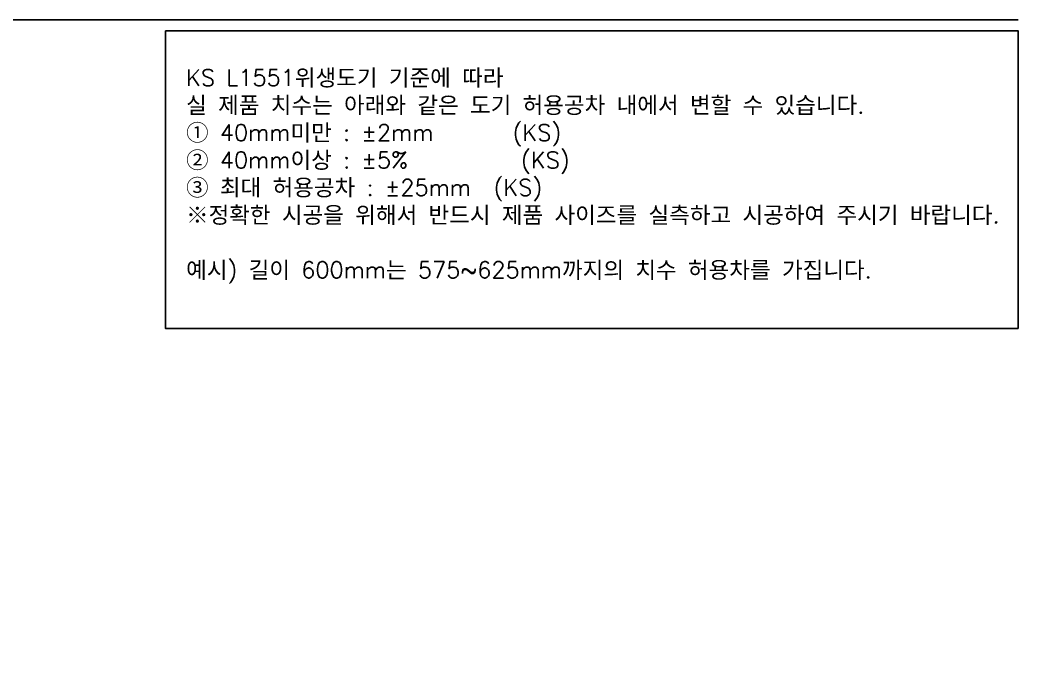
# Model space of a CAD drawing. Extents: x -2137 to 3740, y 68 to 2359.
# Drawn here: x 2226 to 3740, y 1257 to 2220 of the extents above; entities that cross this region are included whole.
import ezdxf
from ezdxf.lldxf.tags import DXFTag

# ---------------------------------------------------------------- set-up
doc = ezdxf.new("R2010")
doc.units = 0
doc.header["$LTSCALE"] = 20
doc.header["$MEASUREMENT"] = 0
for name, color, linetype in [('2', 2, 'CONTINUOUS'), ('3', 3, 'CONTINUOUS'), ('6', 6, 'CONTINUOUS')]:
    doc.layers.add(name, color=color, linetype=linetype)
doc.styles.add('ROMANS', font='romans', dxfattribs={"height": 10.144927})
tags = doc.linetypes.add('DASHED', pattern=[0.75, 0.5, -0.25]).pattern_tags.tags
tags[6:7] = [DXFTag(74, 4), DXFTag(75, 0), DXFTag(340, '0'), DXFTag(46, 1.0), DXFTag(50, 0.0), DXFTag(44, 0.0), DXFTag(45, 0.0)]
tags[4:5] = [DXFTag(74, 4), DXFTag(75, 0), DXFTag(340, '0'), DXFTag(46, 1.0), DXFTag(50, 0.0), DXFTag(44, 0.0), DXFTag(45, 0.0)]

msp = doc.modelspace()

# ---------------------------------------------------------------- linework, layer by layer
at = {"layer": '3', "linetype": 'DASHED'}
msp.add_lwpolyline([(2446.5, 2203.5), (3740.4, 2203.5), (3740.4, 1751.7), (2446.5, 1751.7)], close=True, dxfattribs=at)
at = {"layer": '6'}
msp.add_lwpolyline([(3740.4, 2219.9), (1305.2, 2219.9), (1305.2, 294.9), (3232.7, 294.9), (3232.7, 1156.1)], dxfattribs=at)

# ---------------------------------------------------------------- texts
at = {"layer": '2', "color": 7, "insert": (2477.9, 1982.3), "char_height": 25, "attachment_point": 4, "style": 'ROMANS'}
msp.add_mtext('KS L1551위생도기 기준에 따라 \\P실 제품 치수는 아래와 같은 도기 허용공차 내에서 변할 수 있습니다. \\P① 40mm미만 : ±2mm       (KS) \\P② 40mm이상 : ±5%          (KS)\\P③ 최대 허용공차 : ±25mm  (KS)\\P※정확한 시공을 위해서 반드시 제품 사이즈를 실측하고 시공하여 주시기 바랍니다.\\P\\P예시) 길이 600mm는 575~625mm까지의 치수 허용차를 가집니다.', dxfattribs=at)

doc.saveas('drawing.dxf')
